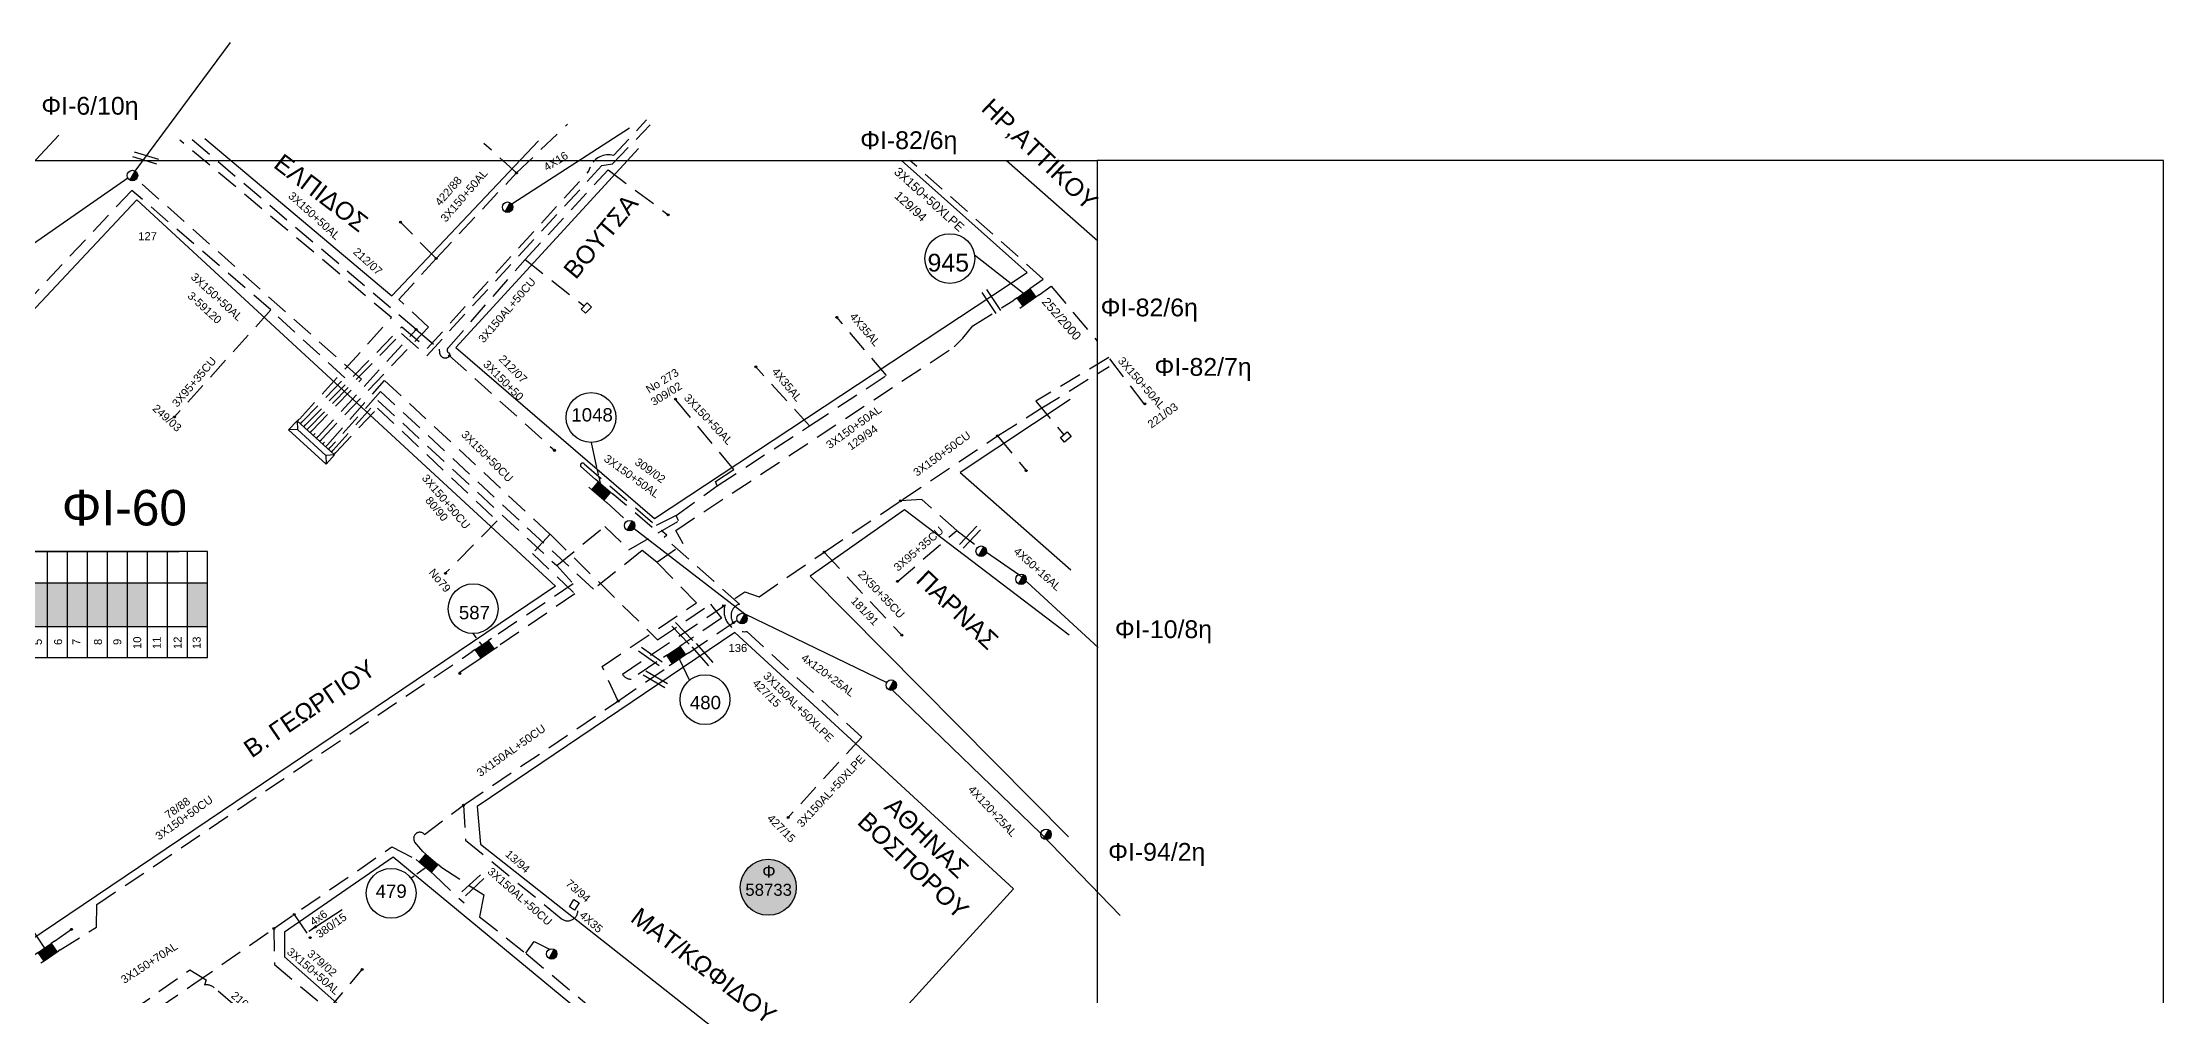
# Model space of a CAD drawing. Header units: millimetres. Extents: x 1080 to 2112, y 851 to 1323.
# Drawn here: x 1873 to 2111.6, y 1214.5 to 1321.8 of the extents above; entities that cross this region are included whole.
import ezdxf
from ezdxf.enums import TextEntityAlignment as Align

# ---------------------------------------------------------------- set-up
doc = ezdxf.new("R2010")
doc.units = ezdxf.units.MM
doc.linetypes.add('DASHED', pattern=[19.05, 12.7, -6.35])
for name, color, linetype in [('Link Box 4 Διευθύνσεων', 7, 'Continuous'), ('Άγνωστα', 7, 'DASHED'), ('Ασφαλειοκιβώτια Χ.Τ 13 αναχωρήσεων', 7, 'Continuous'), ('Γυμνά εναέρια ΧΤ (2Φ)   2x50+35CU', 7, 'Continuous'), ('Γυμνά εναέρια ΧΤ (3Φ)   3x50+35CU', 7, 'Continuous'), ('Γυμνά εναέρια ΧΤ (3Φ)   4x35AL', 7, 'Continuous'), ('Γυμνά εναέρια ΧΤ και ΦΟΠ (3Φ)   4x50+16AL', 7, 'Continuous'), ('Εναέρια παροχή ΧΤ 4x16', 7, 'SYN_LINE'), ('Επιγραφές - Σχήματα', 7, 'Continuous'), ('Επιτοίχιο Κουτί', 7, 'Continuous'), ('Καλώδια ΧΤ   3x150+50AL', 7, 'DASHED'), ('Καλώδια ΧΤ   3x150+50ALXLPE', 7, 'DASHED'), ('Καλώδια ΧΤ   3x150+50CU', 7, 'DASHED'), ('Καλώδια ΧΤ   3x150+70AL', 7, 'DASHED'), ('Καλώδια ΧΤ   3x150AL+50CU', 7, 'DASHED'), ('Καλώδια ΧΤ   3x150AL+50XLPE', 7, 'DASHED'), ('Καλώδια ΧΤ   3x95+35CU', 7, 'DASHED'), ('Στύλος ΦΜ', 7, 'Continuous'), ('Στύλος ΦΜ @ 1', 7, 'Continuous'), ('Συνδέσεις', 7, 'Continuous'), ('Συνεστραμμένα ΧΤ   4x120+25AL', 7, 'SYN_LINE'), ('Τομή', 7, 'Continuous'), ('Υποσταθμός πόλεως', 7, 'Continuous'), ('Υπόβαθρο ΔΕΗ', 7, 'Continuous'), ('Υπόγεια Καλώδια Δικτύου ΧΤ   .10', 7, 'DASHED'), ('Υπόγεια καλώδια Παροχών ΧΤ   4x6', 7, 'DASHED'), ('Χώρος', 7, 'Continuous')]:
    doc.layers.add(name, color=color, linetype=linetype)
doc.styles.add('ar', font='arial.ttf')
doc.styles.get("Standard").update_dxf_attribs({"font": 'arial.ttf'})
doc.linetypes.add('SYN_LINE', pattern='A,0.5,-0.0001,["/\\/\\/\\/",Standard,S=0.1,R=0,X=0,Y=-0.05],-0.25', length=0.7501)
doc.dimstyles.new('ISO-25', dxfattribs={"dimtxt": 2.5, "dimasz": 2.5, "dimexe": 1.25, "dimexo": 0.625, "dimtad": 1, "dimtxsty": 'Standard', "dimcen": 2.5, "dimadec": 0, "dimazin": 0, "dimtfac": 1, "dimtmove": 0, "dimatfit": 3, "dimfxl": 1, "dimarcsym": 0})

# ---------------------------------------------------------------- blocks, each defined once
blk = doc.blocks.new('ΥΠΑΡΧΩΝ ΤΣΙΜΕΝΤΕΝΙΟΣ ΣΤΥΛΟΣ')
at = {"layer": 'Στύλος ΦΜ'}
blk.add_hatch(color=7, dxfattribs=at).paths.add_polyline_path([(-1.3, -2.3, 0.574793), (2.6, 0, 0.268822), (1.3, 2.3)])
at = {"layer": 'Στύλος ΦΜ', "color": 7}
blk.add_line((-1.3, -2.3), (1.3, 2.3), dxfattribs=at)
blk.add_circle((0, 0), 2.62, dxfattribs=at)
at = {"layer": 'Στύλος ΦΜ', "flags": 4}
for tag, p in [('ΑΡΙΘΜΟΣ', (-4.7, 8.1)), ('ΤΥΠΟΣ', (-4.9, 3))]:
    blk.add_attdef(tag, p, '', height=4, dxfattribs=at)
blk = doc.blocks.new('LINK BOX 4 ΑΝΑΧΩΡΗΣΕΩΝ')
at = {"layer": 'Link Box 4 Διευθύνσεων', "ltscale": 40}
blk.add_hatch(color=256, dxfattribs=at).paths.add_polyline_path([(-3.54, 0), (-3.54, -4.67), (3.54, -4.67), (3.54, 0)])
for p, q in [((-3.54, 0), (-5.33, 0)), ((5.33, 0), (3.54, 0)), ((-3.54, -4.67), (-5.33, -4.67)), ((5.33, -4.67), (3.54, -4.67))]:
    blk.add_line(p, q, dxfattribs=at)
blk.add_lwpolyline([(-3.54, -4.67), (-3.54, 0), (3.54, 0), (3.54, -4.67)], close=True, dxfattribs=at)
blk = doc.blocks.new('ΥΠΟΣΤΑΘΜΟΣ ΠΟΛΕΩΣ 13 ΑΝΑΧΩΡΗΣΕΩΝ')
at = {"layer": 'Υποσταθμός πόλεως', "ltscale": 40}
for p, q in [((-11.12, -2.82), (-11.12, -4)), ((-9.53, -2.82), (-9.53, -4)), ((-7.77, -2.82), (-7.77, -4)), ((-5.99, -2.82), (-5.99, -4)), ((-4.14, -2.82), (-4.14, -4)), ((-2.3, -2.82), (-2.3, -4)), ((-0.43, -2.82), (-0.43, -4)), ((1.54, -2.82), (1.54, -4)), ((3.43, -2.82), (3.43, -4)), ((5.39, -2.82), (5.39, -4)), ((7.32, -2.82), (7.32, -4)), ((9.32, -2.82), (9.32, -4)), ((11.11, -2.82), (11.11, -4))]:
    blk.add_line(p, q, dxfattribs=at)
blk.add_lwpolyline([(-11.43, 2.82), (11.43, 2.82), (11.43, -2.82), (-11.43, -2.82)], close=True, dxfattribs=at)
for points in [[(-8.62, 0), (-11.43, 2.82)], [(-11.43, -2.82), (-8.62, 0)], [(-8.62, 0), (8.62, 0)], [(8.62, 0), (11.43, 2.82)], [(11.43, -2.82), (8.62, 0)]]:
    blk.add_lwpolyline(points, dxfattribs=at)
at = {"layer": 'Υποσταθμός πόλεως', "linetype": 'SYN_LINE', "ltscale": 40, "flags": 1}
for tag, p in [('ΜΕΤΑΣΧΗΜΑΤΙΣΜΟΣ', (12.22, 1.68)), ('ΙΣΧΥΣ', (12.2, -1.11)), ('ΑΡΙΘΜΟΣ', (12.32, -3.83))]:
    blk.add_attdef(tag, p, '', height=1.8, dxfattribs=at)
blk = doc.blocks.new('ΤΟΜΗ')
at = {"layer": 'Τομή', "ltscale": 40}
for p, q in [((-5.68, 0), (5.68, 0)), ((5.68, -2.33), (-5.68, -2.33))]:
    blk.add_line(p, q, dxfattribs=at)
blk = doc.blocks.new('ΕΠΙΤΟΙΧΙΟ ΚΟΥΤΙ')
at = {"layer": 'Επιτοίχιο Κουτί', "ltscale": 40}
blk.add_lwpolyline([(-2.06, 1.35), (1.86, 1.35), (1.86, -1.39), (-2.06, -1.39)], close=True, dxfattribs=at)
blk = doc.blocks.new('ΧΩΡΟΣ')
at = {"layer": 'Χώρος', "ltscale": 40, "true_color": 0xff4747}
blk.add_hatch(color=13, dxfattribs=at).paths.add_polyline_path([(12.17, -0.19, 1), (-13.03, -0.19, 1)])
at = {"layer": 'Χώρος', "ltscale": 40}
blk.add_circle((-0.43, -0.19), 12.6, dxfattribs=at)
at = {"layer": 'Χώρος', "ltscale": 30, "insert": (-3.14, 9.64), "char_height": 5.4, "width": 408.8913, "attachment_point": 1}
blk.add_mtext('Φ', dxfattribs=at)
at = {"layer": 'Χώρος', "ltscale": 40}
blk.add_attdef('ΑΡΙΘΜΟΣ_001', (-6.42, -3.99), '', height=5.4, dxfattribs=at)
blk = doc.blocks.new('_ΣΥΝΔΕΣΗ')
at = {"layer": 'Συνδέσεις', "linetype": 'SYN_LINE', "ltscale": 40}
blk.add_hatch(color=256, dxfattribs=at).paths.add_polyline_path([(0.5, -0.01, 1), (-0.5, -0.01, 1)])
at = {"layer": 'Συνδέσεις'}
blk.add_circle((0, -0.01), 0.5, dxfattribs=at)
blk = doc.blocks.new('new block1')
at = {"layer": 'Ασφαλειοκιβώτια Χ.Τ 13 αναχωρήσεων'}
for s, p in [('2', (-1539.38, 5035.03)), ('1', (-1539.38, 5043.6)), ('3', (-1539.38, 5025.96)), ('4', (-1539.38, 5016.94)), ('5', (-1539.38, 5007.92)), ('6', (-1539.38, 4998.79)), ('7', (-1539.38, 4990.55)), ('8', (-1539.38, 4980.86)), ('9', (-1539.38, 4972.17)), ('10', (-1541.17, 4963.2)), ('11', (-1541.17, 4954.4)), ('12', (-1541.17, 4945.04)), ('13', (-1541.17, 4936.47))]:
    blk.add_text(s, height=3.6, dxfattribs=at).set_placement(p)
blk = doc.blocks.new('ΑΣΦΑΛΕΙΟΚΙΒΩΤΙΟ ΥΠΟΣΤΑΘΜΟΥ 13 ΑΝΑΧΩΡΗΣΕΩΝ')
at = {"layer": 'Ασφαλειοκιβώτια Χ.Τ 13 αναχωρήσεων', "ltscale": 40}
for p, q in [((-23.86, 58.34), (23.96, 58.34)), ((-9.78, 58.34), (-9.78, -58.66)), ((9.87, 58.34), (9.87, -58.66)), ((23.96, 58.34), (23.96, -45.89)), ((-23.86, 49.34), (23.96, 49.34)), ((-23.86, 40.34), (23.96, 40.34)), ((-23.86, 31.34), (23.96, 31.34)), ((-23.86, 22.34), (23.96, 22.34)), ((-23.86, 13.34), (23.96, 13.34)), ((-23.86, 4.34), (23.96, 4.34)), ((-23.86, -4.66), (23.96, -4.66)), ((-23.86, -13.66), (23.96, -13.66)), ((-23.86, -22.66), (23.96, -22.66)), ((-23.86, -31.66), (23.96, -31.66)), ((-23.86, -40.66), (23.96, -40.66)), ((-23.86, -49.66), (23.96, -49.66))]:
    blk.add_line(p, q, dxfattribs=at)
at = {"layer": 'Ασφαλειοκιβώτια Χ.Τ 13 αναχωρήσεων'}
blk.add_lwpolyline([(-23.86, -58.66), (23.96, -58.66), (23.96, 58.34), (-23.86, 58.34)], close=True, dxfattribs=at)
blk.add_blockref('new block1', (1521.19, -4992), dxfattribs=at)
at = {"layer": 'Ασφαλειοκιβώτια Χ.Τ 13 αναχωρήσεων', "ltscale": 40}
for tag, height, p in [('ΟΝΟΜΑ', 5, (1.15, 62.43)), ('ΚΕΙΜΕΝΟ 1', 2, (17.15, 53.4)), ('ΚΕΙΜΕΝΟ 2', 2, (17.15, 44.69)), ('ΚΕΙΜΕΝΟ 3', 2, (16.99, 35.93)), ('ΚΕΙΜΕΝΟ 4', 2, (16.99, 26.95)), ('ΚΕΙΜΕΝΟ 5', 2, (16.99, 18.11)), ('ΚΕΙΜΕΝΟ 6', 2, (16.99, 9.19)), ('ΚΕΙΜΕΝΟ 7', 2, (16.99, 0.11)), ('ΚΕΙΜΕΝΟ 8', 2, (16.99, -8.61)), ('ΚΕΙΜΕΝΟ 9', 2, (16.99, -17.74)), ('ΚΕΙΜΕΝΟ 10', 2, (16.99, -26.96)), ('ΚΕΙΜΕΝΟ 11', 2, (16.99, -36.04)), ('ΚΕΙΜΕΝΟ 12', 2, (16.99, -44.96)), ('ΚΕΙΜΕΝΟ 13', 2, (16.99, -54.16)), ('ΣΧ', 2, (1.2, -60.52))]:
    blk.add_attdef(tag, text='', height=height, dxfattribs=at).set_placement(p, align=Align.MIDDLE_CENTER)
blk = doc.blocks.new('TSONTA XT1')
at = {"ltscale": 40}
h = blk.add_hatch(color=256, dxfattribs=at)
h.dxf.hatch_style = 1
h.paths.add_polyline_path([(596, 2487.7), (597.1, 2488.8), (596, 2489.9), (594.9, 2488.8)])
blk.add_lwpolyline([(594.9, 2488.8), (596, 2489.9), (597.1, 2488.8), (596, 2487.7)], close=True, dxfattribs=at)

msp = doc.modelspace()

# ---------------------------------------------------------------- hatches: boundary and pattern name
at = {"layer": 'Καλώδια ΧΤ   3x150AL+50CU', "linetype": 'DASHED', "ltscale": 0.2}
h = msp.add_hatch(color=2, dxfattribs=at)
h.dxf.hatch_style = 1
h.paths.add_polyline_path([(1871.32, 1256.08), (1873.57, 1256.08), (1873.57, 1260.99), (1871.32, 1260.99)])
h = msp.add_hatch(color=151, dxfattribs=at)
h.dxf.hatch_style = 1
h.paths.add_polyline_path([(1873.57, 1256.08), (1875.82, 1256.08), (1875.82, 1260.99), (1873.57, 1260.99)])
h = msp.add_hatch(color=30, dxfattribs=at)
h.dxf.hatch_style = 1
h.paths.add_polyline_path([(1878.07, 1260.99), (1875.82, 1260.99), (1875.82, 1256.08), (1878.07, 1256.08)])
h = msp.add_hatch(color=62, dxfattribs=at)
h.dxf.hatch_style = 1
h.paths.add_polyline_path([(1878.07, 1256.08), (1880.32, 1256.08), (1880.32, 1260.99), (1878.07, 1260.99)])
h = msp.add_hatch(color=27, dxfattribs=at)
h.dxf.hatch_style = 1
h.paths.add_polyline_path([(1882.57, 1260.99), (1880.32, 1260.99), (1880.32, 1256.08), (1882.57, 1256.08)])
h = msp.add_hatch(color=133, dxfattribs=at)
h.dxf.hatch_style = 1
h.paths.add_polyline_path([(1882.57, 1256.08), (1884.82, 1256.08), (1884.82, 1260.99), (1882.57, 1260.99)])
h = msp.add_hatch(color=5, dxfattribs=at)
h.dxf.hatch_style = 1
h.paths.add_polyline_path([(1891.57, 1260.99), (1889.32, 1260.99), (1889.32, 1256.08), (1891.57, 1256.08)])

# ---------------------------------------------------------------- linework, layer by layer
at = {"layer": 'Άγνωστα', "color": 1, "ltscale": 0.2}
for points in [[(1926.3, 1307.08), (1922.65, 1310.4)], [(1917.27, 1297.46), (1913.25, 1301.55)]]:
    msp.add_lwpolyline(points, dxfattribs=at)
at = {"layer": 'Άγνωστα', "color": 6, "linetype": 'DASHED', "ltscale": 0.2}
for points in [[(1984.42, 1294.33), (1985.56, 1295.13), (1970.56, 1308.5)], [(1985.1, 1293.38), (1986.45, 1294.34), (1991.62, 1288.16)]]:
    msp.add_lwpolyline(points, dxfattribs=at)
at = {"layer": 'Άγνωστα', "color": 2, "ltscale": 0.2}
msp.add_lwpolyline([(1936.46, 1269.99), (1938.77, 1267.93)], dxfattribs=at)
at = {"layer": 'Άγνωστα', "color": 6, "ltscale": 0.2}
msp.add_lwpolyline([(1874.34, 1220.64), (1876.27, 1221.99)], dxfattribs=at)
at = {"layer": 'Άγνωστα', "color": 2, "linetype": 'DASHED', "ltscale": 0.2}
msp.add_lwpolyline([(1888.72, 1206.45), (1882.98, 1212.78), (1889.56, 1217.42), (1891.41, 1216.3), (1891.2, 1215.72)], dxfattribs=at)
at = {"layer": 'Γυμνά εναέρια ΧΤ (2Φ)   2x50+35CU', "color": 173, "linetype": 'DASHED', "ltscale": 0.2}
msp.add_lwpolyline([(1960.9, 1264.43), (1969.63, 1255.07)], dxfattribs=at)
at = {"layer": 'Γυμνά εναέρια ΧΤ (3Φ)   4x35AL', "color": 2, "linetype": 'DASHED', "ltscale": 0.2}
for points in [[(1967.92, 1284.3), (1962.33, 1290.84)], [(1959.27, 1278.64), (1953.24, 1285.26)]]:
    msp.add_lwpolyline(points, dxfattribs=at)
at = {"layer": 'Γυμνά εναέρια ΧΤ και ΦΟΠ (3Φ)   4x50+16AL', "color": 6, "linetype": 'Continuous', "ltscale": 0.2}
msp.add_lwpolyline([(1883.41, 1307.3), (1894.16, 1321.77)], dxfattribs=at)
at = {"layer": 'Γυμνά εναέρια ΧΤ και ΦΟΠ (3Φ)   4x50+16AL', "color": 151, "linetype": 'Continuous', "ltscale": 0.2}
msp.add_lwpolyline([(1813.25, 1232.86), (1821.61, 1242.01), (1854.43, 1286.94), (1882.58, 1306.55)], dxfattribs=at)
at = {"layer": 'Γυμνά εναέρια ΧΤ και ΦΟΠ (3Φ)   4x50+16AL', "color": 133, "linetype": 'Continuous', "ltscale": 0.2}
msp.add_lwpolyline([(1979.15, 1264.42), (1982.82, 1261.91), (1991.72, 1253.7)], dxfattribs=at)
at = {"layer": 'Εναέρια παροχή ΧΤ 4x16', "color": 1, "linetype": 'Continuous', "ltscale": 0.2}
msp.add_lwpolyline([(1925.77, 1303.59), (1939, 1312.15)], dxfattribs=at)
at = {"layer": 'Επιγραφές - Σχήματα'}
msp.add_lwpolyline([(1083.25, 1308.5), (1991.62, 1308.5), (1991.62, 870.59), (1083.25, 870.59)], close=True, dxfattribs=at)
msp.add_lwpolyline([(1981.43, 1308.5), (1991.69, 1299.45)], dxfattribs=at)
at = {"layer": 'Επιγραφές - Σχήματα', "ltscale": 10}
msp.add_lwpolyline([(1991.62, 870.59), (2111.55, 870.59), (2111.55, 1308.5), (1991.62, 1308.5)], dxfattribs=at)
at = {"layer": 'Επιγραφές - Σχήματα', "ltscale": 0.2}
for points in [[(1977.8, 1297.87), (1983.33, 1293.55)], [(1934.69, 1276.77), (1935.32, 1273.96)], [(1935.38, 1273.68), (1935.51, 1273.11)], [(1935.56, 1272.86), (1935.71, 1272.17)], [(1945.76, 1250.01), (1944.36, 1252.93)], [(1871.66, 1222.24), (1873.24, 1219.88)]]:
    msp.add_lwpolyline(points, dxfattribs=at)
for centre in [(1975.04, 1297.45), (1934.69, 1279.57), (1921.43, 1258.06), (1947.51, 1247.83), (1912.21, 1226.04)]:
    msp.add_circle(centre, 2.8, dxfattribs=at)
at = {"layer": 'Καλώδια ΧΤ   3x150+50AL', "color": 5, "ltscale": 0.2}
msp.add_lwpolyline([(1902.59, 1278.73), (1913.42, 1289.77), (1916.27, 1287.35), (1934.42, 1307.24), (1934.64, 1307.78, -0.387521), (1937.23, 1309.03), (1940.93, 1313.06)], format="xyb", dxfattribs=at)
msp.add_lwpolyline([(1902.94, 1278.41), (1913.36, 1289.01), (1916.21, 1286.51), (1935.91, 1307.91), (1937.11, 1308.1), (1941.34, 1312.5)], dxfattribs=at)
at = {"layer": 'Καλώδια ΧΤ   3x150+50AL', "color": 1, "ltscale": 0.2}
msp.add_lwpolyline([(1904.36, 1277.11), (1916.42, 1289.74), (1913.08, 1292.85), (1917.27, 1297.46), (1926.3, 1307.08), (1932.05, 1312.57)], dxfattribs=at)
at = {"layer": 'Καλώδια ΧΤ   3x150+50AL', "color": 133, "ltscale": 0.2}
msp.add_lwpolyline([(1901.89, 1279.37), (1912.26, 1290.81), (1888.46, 1310.78)], dxfattribs=at)
at = {"layer": 'Καλώδια ΧΤ   3x150+50AL', "color": 85, "ltscale": 0.2}
for points in [[(1904.02, 1277.43), (1915.03, 1289.46), (1889.48, 1311.11)], [(1918.78, 1286.51), (1930.58, 1275.88)]]:
    msp.add_lwpolyline(points, dxfattribs=at)
at = {"layer": 'Καλώδια ΧΤ   3x150+50AL', "color": 30, "ltscale": 0.2}
msp.add_lwpolyline([(1902.22, 1279.07), (1906.99, 1284.02), (1898.69, 1291.67), (1883.03, 1305.12), (1841.18, 1260.49), (1824.01, 1241.58), (1850.79, 1221.66), (1850.45, 1220.45)], dxfattribs=at)
at = {"layer": 'Καλώδια ΧΤ   3x150+50AL', "color": 151, "ltscale": 0.2}
msp.add_lwpolyline([(1903.3, 1278.08), (1908.87, 1283.88), (1883.56, 1306.39)], dxfattribs=at)
at = {"layer": 'Καλώδια ΧΤ   3x150+50AL', "color": 27, "linetype": 'DASHED', "ltscale": 0.2}
msp.add_lwpolyline([(1942.08, 1263.31), (1945.04, 1265.34), (1944.21, 1266.87), (1975.53, 1287.51), (1976.5, 1288.51), (1977.64, 1289.87), (1982.25, 1292.78)], dxfattribs=at)
at = {"layer": 'Καλώδια ΧΤ   3x150+50AL', "color": 173, "linetype": 'DASHED', "ltscale": 0.2}
for points in [[(1996.9, 1281.1), (1992.93, 1286.32), (1984.7, 1281.41), (1987.87, 1277.63)], [(1980.42, 1277.5), (1983.64, 1273.59)]]:
    msp.add_lwpolyline(points, dxfattribs=at)
at = {"layer": 'Καλώδια ΧΤ   3x150+50AL', "color": 2, "ltscale": 0.2}
for points in [[(1944.28, 1268.56), (1948.89, 1271.89), (1959.27, 1278.64), (1967.92, 1284.3)], [(1948.89, 1271.89), (1948.7, 1272.38), (1950.75, 1273.72), (1944.18, 1281.62)]]:
    msp.add_lwpolyline(points, dxfattribs=at)
at = {"layer": 'Καλώδια ΧΤ   3x150+50AL', "color": 2, "linetype": 'DASHED', "ltscale": 0.2}
msp.add_lwpolyline([(1950.71, 1256.49, -0.527355), (1951.38, 1258.57), (1951.38, 1258.57), (1951.38, 1258.57), (1942.93, 1266.1), (1943.2, 1266.38)], format="xyb", dxfattribs=at)
at = {"layer": 'Καλώδια ΧΤ   3x150+50ALXLPE', "color": 2, "linetype": 'DASHED', "ltscale": 0.2}
msp.add_lwpolyline([(1945.7, 1253.11), (1949.57, 1255.73), (1951.12, 1256.76)], dxfattribs=at)
at = {"layer": 'Καλώδια ΧΤ   3x150+50CU', "color": 6, "ltscale": 0.2}
for points in [[(1905.04, 1276.49), (1911.47, 1283.74), (1930.08, 1266.44), (1942.18, 1254.56), (1948.12, 1258.57), (1949.36, 1257), (1945.09, 1254.11)], [(1930.08, 1266.44), (1928.11, 1264.27), (1932.88, 1259.72), (1924.2, 1253.8)], [(1875, 1219.68), (1879.07, 1222.24), (1879.12, 1224.77), (1921.32, 1253.23)]]:
    msp.add_lwpolyline(points, dxfattribs=at)
at = {"layer": 'Καλώδια ΧΤ   3x150+50CU', "color": 173, "linetype": 'DASHED', "ltscale": 0.2}
msp.add_lwpolyline([(1942.11, 1252.09), (1939.22, 1250.15, -0.305186), (1938.24, 1250.69), (1951.97, 1259.96), (1953.59, 1259.4), (1960.9, 1264.43), (1969.72, 1270.33), (1980.42, 1277.5), (1985.21, 1280.54), (1992.97, 1285.31)], format="xyb", dxfattribs=at)
at = {"layer": 'Καλώδια ΧΤ   3x150+50CU', "color": 27, "linetype": 'DASHED', "ltscale": 0.2}
msp.add_lwpolyline([(1937.73, 1247.67), (1935.95, 1251.56), (1946.56, 1258.72), (1942.08, 1263.31), (1940.44, 1264.59), (1934.97, 1260.25), (1911.03, 1282.48), (1905.37, 1276.19)], dxfattribs=at)
at = {"layer": 'Καλώδια ΧΤ   3x150+50CU', "color": 2, "ltscale": 0.2}
msp.add_lwpolyline([(1905.7, 1275.89), (1910.71, 1281.5), (1930.83, 1262.91), (1932.69, 1260.86), (1932.69, 1260.86), (1923.49, 1254.69)], dxfattribs=at)
at = {"layer": 'Καλώδια ΧΤ   3x150+50CU', "color": 62, "ltscale": 0.2}
msp.add_lwpolyline([(1905.99, 1275.62), (1910.68, 1280.63), (1924.15, 1267.93), (1918.3, 1262.04)], dxfattribs=at)
at = {"layer": 'Καλώδια ΧΤ   3x150+70AL', "color": 27, "linetype": 'DASHED', "ltscale": 0.2}
for points in [[(1899.01, 1222.08), (1912.29, 1231.27), (1915.02, 1229.84)], [(1917.05, 1228.11), (1920.41, 1224.95)], [(1868.63, 1202.31), (1875.42, 1205.77), (1878, 1207.63), (1879.81, 1208.94), (1890.02, 1215.84), (1899.01, 1222.08), (1899.1, 1218.02), (1905.14, 1212.93), (1908.95, 1217.48)]]:
    msp.add_lwpolyline(points, dxfattribs=at)
at = {"layer": 'Καλώδια ΧΤ   3x150AL+50CU', "color": 85, "ltscale": 0.2}
msp.add_lwpolyline([(1915.03, 1289.46), (1917.61, 1287.27), (1917.66, 1286.83, 0.682864), (1918.78, 1286.51, 0.469649), (1918.7, 1286.83, -0.586583), (1918.67, 1287.45), (1927.28, 1297.34), (1936.61, 1307.43), (1943.38, 1302.38)], format="xyb", dxfattribs=at)
msp.add_lwpolyline([(1927.28, 1297.34), (1933.92, 1292.12)], dxfattribs=at)
at = {"layer": 'Καλώδια ΧΤ   3x150AL+50CU', "color": 2, "linetype": 'DASHED', "ltscale": 0.2}
msp.add_lwpolyline([(1935.2, 1272.61), (1933.55, 1274.04, -0.949227), (1933.92, 1274.37), (1943.2, 1266.38)], format="xyb", dxfattribs=at)
at = {"layer": 'Καλώδια ΧΤ   3x150AL+50CU', "color": 173, "linetype": 'DASHED', "ltscale": 0.2}
msp.add_lwpolyline([(1949.7, 1258.22, 0.510584), (1952.22, 1255.49), (1965.15, 1243.6), (1956.85, 1234.58)], format="xyb", dxfattribs=at)
at = {"layer": 'Καλώδια ΧΤ   3x150AL+50CU', "color": 6, "linetype": 'DASHED', "ltscale": 0.2}
msp.add_lwpolyline([(1921.95, 1252.25), (1919.81, 1250.8)], dxfattribs=at)
at = {"layer": 'Καλώδια ΧΤ   3x150AL+50CU', "color": 27, "linetype": 'DASHED', "ltscale": 0.2}
msp.add_lwpolyline([(1920.45, 1236.04), (1937.68, 1247.63), (1943.49, 1251.62)], dxfattribs=at)
msp.add_lwpolyline([(1915.78, 1230.73), (1914.89, 1231.79, -0.978432), (1915.95, 1232.67), (1920.34, 1235.96), (1920.58, 1232.03), (1931.35, 1223.2, 0.802532), (1933.09, 1224.57, -1.588891)], format="xyb", dxfattribs=at)
at = {"layer": 'Καλώδια ΧΤ   3x150AL+50CU', "color": 1, "linetype": 'DASHED', "ltscale": 0.2}
for points in [[(1917.8, 1229), (1922.64, 1225.86), (1922.16, 1223.4), (1927.4, 1219.26), (1947.67, 1202.36), (1951.93, 1207.26), (1952.92, 1206.51), (1970.52, 1191.09), (1966.59, 1186.97), (1968.87, 1184.69), (1989.23, 1164.62)], [(1927.34, 1219.31), (1928.3, 1220.6), (1930.03, 1219.75)]]:
    msp.add_lwpolyline(points, dxfattribs=at)
at = {"layer": 'Καλώδια ΧΤ   3x150AL+50XLPE', "color": 2, "ltscale": 0.2}
msp.add_lwpolyline([(1930.83, 1262.91), (1936.24, 1267.31), (1938.95, 1264.69), (1944.51, 1267.93), (1944.28, 1268.56), (1941.58, 1267.21), (1937.05, 1271.02)], dxfattribs=at)
at = {"layer": 'Καλώδια ΧΤ   3x95+35CU', "color": 30, "ltscale": 0.2}
msp.add_lwpolyline([(1898.69, 1291.67), (1887.83, 1279.63)], dxfattribs=at)
at = {"layer": 'Καλώδια ΧΤ   3x95+35CU', "color": 173, "linetype": 'DASHED', "ltscale": 0.2}
msp.add_lwpolyline([(1969.17, 1261.13), (1975.82, 1266.85), (1971.9, 1270.34), (1969.5, 1270.18)], dxfattribs=at)
at = {"layer": 'Καλώδια ΧΤ   3x95+35CU', "color": 5, "linetype": 'DASHED', "ltscale": 0.2}
msp.add_lwpolyline([(1975.82, 1266.85), (1978.22, 1265.01)], dxfattribs=at)
at = {"layer": 'Συνεστραμμένα ΧΤ   4x120+25AL', "color": 2, "linetype": 'SYN_LINE', "ltscale": 20}
msp.add_lwpolyline([(1939.54, 1267.1), (1951.97, 1257.47), (1967.95, 1249.75)], dxfattribs=at)
at = {"layer": 'Συνεστραμμένα ΧΤ   4x120+25AL', "color": 27, "linetype": 'SYN_LINE', "ltscale": 20}
msp.add_lwpolyline([(1968.6, 1248.89), (1985.29, 1232.75), (1994.19, 1223.53)], dxfattribs=at)
at = {"layer": 'Υπόβαθρο ΔΕΗ'}
for points in [[(1843.3, 1311.44), (1804.74, 1262.23), (1819.11, 1251.26), (1848.45, 1283.05), (1874.82, 1311.35)], [(1891.27, 1310.97), (1912.27, 1293.26), (1928.79, 1310.71)], [(1940.03, 1309.85), (1919.49, 1287.45), (1941.84, 1268.22), (1983.73, 1295.87), (1969.62, 1308.5)], [(1988.59, 1281.61), (1976.2, 1273.38), (1988.64, 1262.44)], [(1988.45, 1255.09), (1969.95, 1269.17), (1959.34, 1261.72), (1988.39, 1232.41)], [(1921.38, 1255.27), (1921.77, 1254.77)], [(1922.11, 1254.33), (1922.4, 1253.96)], [(1915.09, 1228.23), (1916.09, 1228.93)], [(1914.42, 1227.75), (1914.79, 1228.02)]]:
    msp.add_lwpolyline(points, dxfattribs=at)
msp.add_lwpolyline([(1883.61, 1304.07), (1930.7, 1260.58), (1866.59, 1217.34, -0.325499), (1857.61, 1217), (1825.24, 1241.85), (1883.61, 1304.07)], format="xyb", dxfattribs=at)
for points in [[(1982.2, 1226.55), (1950.85, 1255.39), (1921.88, 1235.81), (1922.26, 1231.55), (1959.81, 1201.96)], [(1960.58, 1190.33), (1912.43, 1230.09), (1900.23, 1221.67), (1900.23, 1218.91), (1949.25, 1175.47)]]:
    msp.add_lwpolyline(points, close=True, dxfattribs=at)
at = {"layer": 'Υπόγεια Καλώδια Δικτύου ΧΤ   .10', "color": 2, "linetype": 'DASHED', "ltscale": 0.2}
msp.add_lwpolyline([(1939.24, 1172.27), (1934.49, 1176.54), (1934.07, 1176.42, -0.656526), (1931.14, 1179.94), (1914.19, 1195.1), (1897.14, 1210.17), (1897.57, 1210.89), (1892.3, 1215.42, 0.223011), (1891.19, 1215.72)], format="xyb", dxfattribs=at)
at = {"layer": 'Υπόγεια καλώδια Παροχών ΧΤ   4x6', "color": 27, "linetype": 'DASHED', "ltscale": 0.2}
msp.add_lwpolyline([(1901.29, 1223.65), (1901.29, 1223.65), (1903.09, 1221.04)], dxfattribs=at)

# ---------------------------------------------------------------- block references
at = {"layer": 'Link Box 4 Διευθύνσεων'}
for p, xscale, yscale, zscale, rotation in [((1983.33, 1293.55), 0.2500000000000277, 0.2500000000000277, 0.2500000000000277, 35.51184613935953), ((1936.21, 1271.74), 0.2499999999999154, 0.2499999999999154, 0.2499999999999154, 319.1724518935493), ((1922.4, 1253.96), 0.2499999999999748, 0.2499999999999748, 0.2499999999999748, 34.15832015153234), ((1943.94, 1253.33), 0.2499999999999803, 0.2499999999999803, 0.2499999999999803, 34.00000000000001), ((1916.79, 1229.87), 0.250000000000008, 0.250000000000008, 0.250000000000008, 319.5240013978955), ((1873.24, 1219.88), 0.2499999999999562, 0.2499999999999562, 0.2499999999999562, 34.61547790521177)]:
    msp.add_blockref('LINK BOX 4 ΑΝΑΧΩΡΗΣΕΩΝ', p, dxfattribs=dict(at, xscale=xscale, yscale=yscale, zscale=zscale, rotation=rotation))
at = {"layer": 'Ασφαλειοκιβώτια Χ.Τ 13 αναχωρήσεων', "xscale": 0.25, "yscale": 0.25, "zscale": 0.25, "rotation": 90}
msp.add_blockref('ΑΣΦΑΛΕΙΟΚΙΒΩΤΙΟ ΥΠΟΣΤΑΘΜΟΥ 13 ΑΝΑΧΩΡΗΣΕΩΝ', (1876.9, 1258.52), dxfattribs=at)
at = {"layer": 'Επιτοίχιο Κουτί'}
for p, xscale, yscale, zscale, rotation in [((1934.15, 1291.86), 0.2499999999999173, 0.2499999999999173, 0.2499999999999173, 225.7269921107953), ((1988.11, 1277.4), 0.2500000000000015, 0.2500000000000015, 0.2500000000000015, 41.29998702040884), ((1932.81, 1224.77), 0.2499999999999919, 0.2499999999999919, 0.2499999999999919, 58.31544780255145)]:
    msp.add_blockref('ΕΠΙΤΟΙΧΙΟ ΚΟΥΤΙ', p, dxfattribs=dict(at, xscale=xscale, yscale=yscale, zscale=zscale, rotation=rotation))
at = {"layer": 'Στύλος ΦΜ @ 1', "ltscale": 40}
ref = msp.add_blockref('ΥΠΑΡΧΩΝ ΤΣΙΜΕΝΤΕΝΙΟΣ ΣΤΥΛΟΣ', (1883.12, 1306.79), dxfattribs=dict(at, xscale=0.225, yscale=0.225, zscale=0.225))
ref.add_attrib('ΤΥΠΟΣ', '127', (1883.77, 1299.52), dxfattribs={"layer": 'Στύλος ΦΜ', "height": 0.9, "flags": 4})
at = {"layer": 'Στύλος ΦΜ @ 1', "ltscale": 40, "xscale": 0.225, "yscale": 0.225, "zscale": 0.225}
for p in [(1925.31, 1303.23), (1939.04, 1267.41), (1978.57, 1264.53), (1983.05, 1261.37), (1968.46, 1249.46), (1985.87, 1232.67), (1930.27, 1219.22)]:
    msp.add_blockref('ΥΠΑΡΧΩΝ ΤΣΙΜΕΝΤΕΝΙΟΣ ΣΤΥΛΟΣ', p, dxfattribs=at)
at = {"layer": 'Στύλος ΦΜ @ 1', "ltscale": 40}
ref = msp.add_blockref('ΥΠΑΡΧΩΝ ΤΣΙΜΕΝΤΕΝΙΟΣ ΣΤΥΛΟΣ', (1951.68, 1256.95), dxfattribs=dict(at, xscale=0.225, yscale=0.225, zscale=0.225))
ref.add_attrib('ΤΥΠΟΣ', '136', (1950.16, 1253.19), dxfattribs={"layer": 'Στύλος ΦΜ', "height": 0.9, "flags": 4})
at = {"layer": 'Συνδέσεις'}
for p, xscale, yscale, zscale in [((1926.3, 1307.08), 0.2211072174658995, 0.2211072174658995, 0.2211072174658995), ((1913.25, 1301.55), 0.2211072174658995, 0.2211072174658995, 0.2211072174658995), ((1943.38, 1302.38), 0.2211072174658995, 0.2211072174658995, 0.2211072174658995), ((1917.27, 1297.47), 0.2211072174658995, 0.2211072174658995, 0.2211072174658995), ((1962.33, 1290.84), 0.2211072174658995, 0.2211072174658995, 0.2211072174658995), ((1915.03, 1289.46), 0.2211072174658995, 0.2211072174658995, 0.2211072174658995), ((1918.77, 1286.52), 0.2211072174658995, 0.2211072174658995, 0.2211072174658995), ((1953.24, 1285.27), 0.2211072174658995, 0.2211072174658995, 0.2211072174658995), ((1944.18, 1281.63), 0.2211072174658995, 0.2211072174658995, 0.2211072174658995), ((1996.97, 1281.1), 0.2211072174658995, 0.2211072174658995, 0.2211072174658995), ((1887.83, 1279.63), 0.2211072174658995, 0.2211072174658995, 0.2211072174658995), ((1980.42, 1277.5), 0.2211072174658995, 0.2211072174658995, 0.2211072174658995), ((1930.59, 1275.88), 0.2388621375697009, 0.2388621375697009, 0.2388621375697009), ((1983.64, 1273.59), 0.2211072174658995, 0.2211072174658995, 0.2211072174658995), ((1969.5, 1270.19), 0.2211072174658995, 0.2211072174658995, 0.2211072174658995), ((1960.9, 1264.43), 0.2211072174658995, 0.2211072174658995, 0.2211072174658995), ((1918.31, 1262.04), 0.2211072174658995, 0.2211072174658995, 0.2211072174658995), ((1969.17, 1261.14), 0.2211072174658995, 0.2211072174658995, 0.2211072174658995), ((1950.71, 1256.49), 0.2211072174658995, 0.2211072174658995, 0.2211072174658995), ((1969.64, 1255.08), 0.2211072174658995, 0.2211072174658995, 0.2211072174658995), ((1919.92, 1250.78), 0.2211072174658995, 0.2211072174658995, 0.2211072174658995), ((1937.73, 1247.67), 0.2211072174658995, 0.2211072174658995, 0.2211072174658995), ((1920.34, 1235.96), 0.2211072174658995, 0.2211072174658995, 0.2211072174658995), ((1956.85, 1234.58), 0.2211072174658995, 0.2211072174658995, 0.2211072174658995), ((1876.27, 1221.99), 0.2211072174658995, 0.2211072174658995, 0.2211072174658995), ((1899.01, 1222.08), 0.2211072174658995, 0.2211072174658995, 0.2211072174658995), ((1901.29, 1223.65), 0.2211072174658995, 0.2211072174658995, 0.2211072174658995), ((1903.09, 1221.05), 0.2211072174658995, 0.2211072174658995, 0.2211072174658995), ((1908.95, 1217.48), 0.2211072174658995, 0.2211072174658995, 0.2211072174658995)]:
    msp.add_blockref('_ΣΥΝΔΕΣΗ', p, dxfattribs=dict(at, xscale=xscale, yscale=yscale, zscale=zscale))
at = {"layer": 'Συνδέσεις', "xscale": 0.1537592417720537, "yscale": 0.1537592417720537, "zscale": 0.1537592417720537, "rotation": 34.04378915316728}
msp.add_blockref('TSONTA XT1', (2087.9, 889.98), dxfattribs=at)
at = {"layer": 'Τομή'}
for p, xscale, yscale, zscale, rotation in [((1884.68, 1309.04), 0.2499999999999821, 0.2499999999999821, 0.2499999999999821, 343.3157435781879), ((1979.96, 1292.79), 0.2500000000000661, 0.2500000000000661, 0.2500000000000661, 303.7152418243641), ((1977.09, 1266.3), 0.2500000000001323, 0.2500000000001323, 0.2500000000001323, 46.5445597198893), ((1944.75, 1255.09), 0.2500000000000188, 0.2500000000000188, 0.2500000000000188, 134.220293219338), ((1941.54, 1252.92), 0.250000000000023, 0.250000000000023, 0.250000000000023, 324.4880878894879), ((1947.45, 1253.09), 0.2500000000000223, 0.2500000000000223, 0.2500000000000223, 311.2130113434863), ((1942.07, 1250.37), 0.2500000000000389, 0.2500000000000389, 0.2500000000000389, 329.7674458413343), ((1921.21, 1227.16), 0.2500000000000045, 0.2500000000000045, 0.2500000000000045, 42.92741114746789)]:
    msp.add_blockref('ΤΟΜΗ', p, dxfattribs=dict(at, xscale=xscale, yscale=yscale, zscale=zscale, rotation=rotation))
at = {"layer": 'Υποσταθμός πόλεως', "xscale": 0.2499999999999686, "yscale": 0.2499999999999686, "zscale": 0.2499999999999686, "rotation": 137.583340293117}
msp.add_blockref('ΥΠΟΣΤΑΘΜΟΣ ΠΟΛΕΩΣ 13 ΑΝΑΧΩΡΗΣΕΩΝ', (1903.26, 1276.76), dxfattribs=at)
at = {"layer": 'Χώρος'}
ref = msp.add_blockref('ΧΩΡΟΣ', (1954.73, 1226.76), dxfattribs=dict(at, xscale=0.25, yscale=0.25, zscale=0.25))
ref.add_attrib('ΑΡΙΘΜΟΣ_001', ' 58733', (1951.52, 1225.76), dxfattribs={"ltscale": 40, "height": 1.35})

# ---------------------------------------------------------------- texts
at = {"layer": 'Γυμνά εναέρια ΧΤ (2Φ)   2x50+35CU', "ltscale": 0.2}
for s, p in [('2X50+35CU', (1967.34, 1259.69)), ('181/91', (1965.5, 1257.81))]:
    msp.add_text(s, height=0.9, rotation=313.5879, dxfattribs=at).set_placement(p, align=Align.MIDDLE)
at = {"layer": 'Γυμνά εναέρια ΧΤ (3Φ)   3x50+35CU', "ltscale": 0.2}
for s, rotation, p in [('4x120+25AL', 323.3437, (1961.35, 1250.59)), ('4X120+25AL', 313.0176, (1979.85, 1235.29))]:
    msp.add_text(s, height=0.9, rotation=rotation, dxfattribs=at).set_placement(p, align=Align.MIDDLE)
at = {"layer": 'Γυμνά εναέρια ΧΤ (3Φ)   4x35AL', "ltscale": 0.2}
for rotation, p in [(310.36, (1965.51, 1289.48)), (309.7122, (1956.74, 1283.27))]:
    msp.add_text('4X35AL', height=0.9, rotation=rotation, dxfattribs=at).set_placement(p, align=Align.MIDDLE)
at = {"layer": 'Γυμνά εναέρια ΧΤ και ΦΟΠ (3Φ)   4x50+16AL', "ltscale": 0.2}
msp.add_text('4X50+16AL', height=0.9, rotation=318.2975, dxfattribs=at).set_placement((1984.9, 1262.53), align=Align.MIDDLE)
at = {"layer": 'Εναέρια παροχή ΧΤ 4x16', "ltscale": 20}
for s, p in [('4X16', (1930.73, 1308.41)), ('No 273', (1942.7, 1283.7)), ('309/02', (1943.14, 1282.25))]:
    msp.add_text(s, height=0.9, rotation=31.7745, dxfattribs=at).set_placement(p, align=Align.MIDDLE)
at = {"layer": 'Επιγραφές - Σχήματα', "ltscale": 0.2, "style": 'ar'}
for s, rotation, p in [('129/94', 318, (1970.65, 1303.34)), ('252/2000', 311.1493, (1987.63, 1290.69))]:
    msp.add_text(s, height=1, rotation=rotation, dxfattribs=at).set_placement(p, align=Align.MIDDLE)
at = {"layer": 'Επιγραφές - Σχήματα', "ltscale": 0.2, "attachment_point": 1, "style": 'ar'}
for s, insert, char_height, width in [('ΦΙ-6/10η', (1872.87, 1315.64), 2, 12.0832), ('ΦΙ-82/6η', (1964.96, 1311.77), 2, 12.0832), ('945', (1972.54, 1297.99), 2, 12.0832), ('ΦΙ-82/6η', (1992.01, 1292.95), 2, 12.0832), ('ΦΙ-82/7η', (1998.06, 1286.26), 2, 12.0832), ('{\\H0.75x;1048}', (1932.48, 1280.62), 2, 12.0832), ('ΦΙ-60', (1875.17, 1271.42), 4, 17.6425), ('{\\H0.75x;587}', (1919.83, 1258.37), 2, 12.0832), ('ΦΙ-10/8η', (1993.61, 1256.75), 2, 12.0832), ('{\\H0.75x;480}', (1945.81, 1248.25), 2, 12.0832), ('ΦΙ-94/2η', (1992.85, 1231.7), 2, 12.0832), ('{\\H0.75x;479}', (1910.47, 1227.03), 2, 12.0832)]:
    msp.add_mtext(s, dxfattribs=dict(at, insert=insert, char_height=char_height, width=width))
for s, insert, char_height, width, rotation in [('ΗΡ,ΑΤΤΙΚΟΥ', (1979.84, 1315.65), 2, 12.0832, 316.3885), ('ΕΛΠΙΔΟΣ', (1900.07, 1309.38), 2, 12.0832, 322.5836), ('3X150+50XLPE', (1969.36, 1307.82), 1, 6.0416, 318), ('ΒΟΥΤΣΑ', (1931.43, 1296.28), 2, 12.0832, 50.2452), ('ΠΑΡΝΑΣ', (1972.48, 1262.58), 2, 12.0832, 316.3885), ('Β. ΓΕΩΡΓΙΟΥ', (1895.39, 1242.85), 2, 23.3851, 34.2438), ('ΑΘΗΝΑΣ', (1968.92, 1237.07), 2, 12.0832, 316.3885), ('ΒΟΣΠΟΡΟΥ', (1965.89, 1235.38), 2, 12.0832, 316.3885), ('ΜΑΤ/ΚΩΦΙΔΟΥ', (1940.2, 1224.58), 2, 12.0832, 322.7798)]:
    msp.add_mtext(s, dxfattribs=dict(at, insert=insert, char_height=char_height, width=width, rotation=rotation))
at = {"layer": 'Καλώδια ΧΤ   3x150+50AL', "ltscale": 0.2}
for s, rotation, p in [('422/88', 49.2095, (1918.63, 1305.06)), ('3X150+50AL', 49.2095, (1920.41, 1304.54)), ('3X150+50AL', 317.9101, (1903.57, 1302.27)), ('212/07', 317.9101, (1909.6, 1297.15)), ('3X150+50AL', 317.6535, (1892.61, 1293.14)), ('3-59120', 317.6535, (1891.24, 1291.92)), ('3X150+50AL', 311.1087, (1996.62, 1283.45)), ('3X150+50AL', 313.2557, (1947.9, 1279.37)), ('249/03', 317.6535, (1887.02, 1279.53)), ('3X150+50AL', 35.6643, (1964.24, 1278.49)), ('129/94', 35.6643, (1965.21, 1277.33)), ('3X150+50AL', 324.1882, (1939.28, 1272.97)), ('309/02', 324.1882, (1941.36, 1273.62)), ('4x6', 35, (1904.04, 1223.29)), ('380/15', 35, (1905.47, 1222.44)), ('3X150+50AL', 319.2411, (1903.47, 1217.28)), ('379/02', 319.2411, (1904.46, 1218.2)), ('210/89', 319.2411, (1895.88, 1213.51))]:
    msp.add_text(s, height=0.9, rotation=rotation, dxfattribs=at).set_placement(p, align=Align.MIDDLE)
at = {"layer": 'Καλώδια ΧΤ   3x150+50CU', "ltscale": 0.2}
for s, rotation, p in [('3X150+50', 315.0272, (1924.84, 1283.75)), ('212/07', 315.0272, (1925.93, 1285.04)), ('221/03', 36.0591, (1998.98, 1279.82)), ('3X150+50CU', 315.0272, (1923.02, 1275.21)), ('3X150+50CU', 36.0591, (1974.15, 1275.49)), ('3X150+50CU', 310.1829, (1918.39, 1270.11)), ('80/90', 310.1829, (1917.35, 1269.3)), ('No79', 310.1829, (1917.69, 1261.24)), ('3X150+50CU', 35.4376, (1888.92, 1234.54)), ('78/88', 35.4376, (1888.16, 1235.66))]:
    msp.add_text(s, height=0.9, rotation=rotation, dxfattribs=at).set_placement(p, align=Align.MIDDLE)
at = {"layer": 'Καλώδια ΧΤ   3x150+70AL', "ltscale": 0.2}
msp.add_text('3X150+70AL', height=0.9, rotation=33.3735, dxfattribs=at).set_placement((1885, 1218.22), align=Align.MIDDLE)
at = {"layer": 'Καλώδια ΧΤ   3x150AL+50CU', "ltscale": 0.2}
for s, rotation, p in [('3X150AL+50CU', 49.3718, (1925.24, 1291.65)), ('3X150AL+50CU', 35.2855, (1925.7, 1242.11)), ('3X150AL+50CU', 318.6355, (1926.69, 1225.69)), ('13/94', 318.6355, (1926.45, 1229.64)), ('73/94', 318.6355, (1933.25, 1226.33)), ('4X35', 318.6355, (1934.72, 1222.82))]:
    msp.add_text(s, height=0.9, rotation=rotation, dxfattribs=at).set_placement(p, align=Align.MIDDLE)
at = {"layer": 'Καλώδια ΧΤ   3x150AL+50XLPE', "ltscale": 0.2}
for s, rotation, p in [('3X150AL+50XLPE', 315.0273, (1958.02, 1247.02)), ('427/15', 315.0273, (1954.47, 1248.57)), ('3X150AL+50XLPE', 47, (1961.67, 1237.54)), ('427/15', 315.0273, (1956.11, 1233.36))]:
    msp.add_text(s, height=0.9, rotation=rotation, dxfattribs=at).set_placement(p, align=Align.MIDDLE)
at = {"layer": 'Καλώδια ΧΤ   3x95+35CU', "ltscale": 0.2}
for rotation, p in [(49.6681, (1890.05, 1283.57)), (40.8134, (1971.53, 1264.8))]:
    msp.add_text('3X95+35CU', height=0.9, rotation=rotation, dxfattribs=at).set_placement(p, align=Align.MIDDLE)

# ---------------------------------------------------------------- leaders
at = {"layer": 'Επιγραφές - Σχήματα', "ltscale": 40}
msp.add_leader([(1902.97, 1221.79), (1906.7, 1224.23)], dimstyle='ISO-25', override={"dimasz": 1, "dimtad": 0}, dxfattribs=at)

doc.saveas('drawing.dxf')
